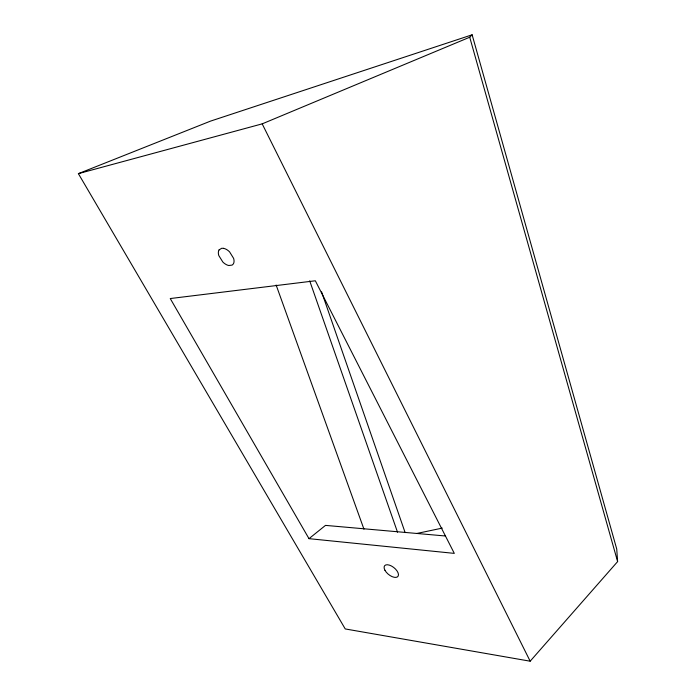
<?xml version="1.0" encoding="UTF-8"?>
<svg xmlns="http://www.w3.org/2000/svg" width="696" height="696" viewBox="0 0 696 696"><rect width="100%" height="100%" fill="white"/><g stroke="black" fill="none" stroke-linecap="round" stroke-linejoin="round"><path stroke-width="1.04" d="M530.169 661.2L617.613 561.602L616.734 549.048L472.132 34.8L210.557 121.104L78.387 173.643L345.233 628.94L530.169 661.2L262.183 123.862L78.387 173.643M262.183 123.862L469.722 37.227L472.132 34.8M219.075 249.907L221.693 248.272L223.52 248.333M308.998 538.66L454.305 553.381L315.34 280.775L170.25 298.549L308.998 538.66L325.493 525.384L445.562 536.007M416.808 533.467L442.264 528.107M276.129 285.021L363.956 529.186M309.703 280.853L397.529 532.222M321.578 291.833L405.142 532.631M469.722 37.227L617.613 561.602M223.52 248.333A9.831 5.716 49.9 0 1 229.567 251.839L233.612 258.364A10.484 6.09 49.9 0 1 233.273 264.028L232.151 265.089L228.801 265.515A9.822 5.707 49.9 0 1 222.833 262.027L218.814 255.589A10.484 6.099 49.9 0 1 219.075 249.907M384.949 570.276A8.543 4.341 38.9 0 0 397.39 576.932A8.543 4.341 38.9 0 0 391.5 566.031A8.543 4.341 38.9 0 0 384.949 570.276"/></g></svg>
